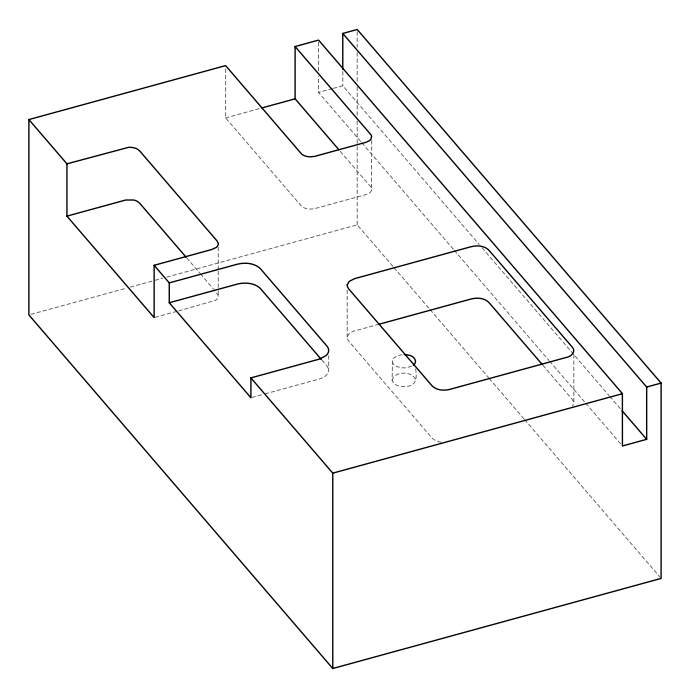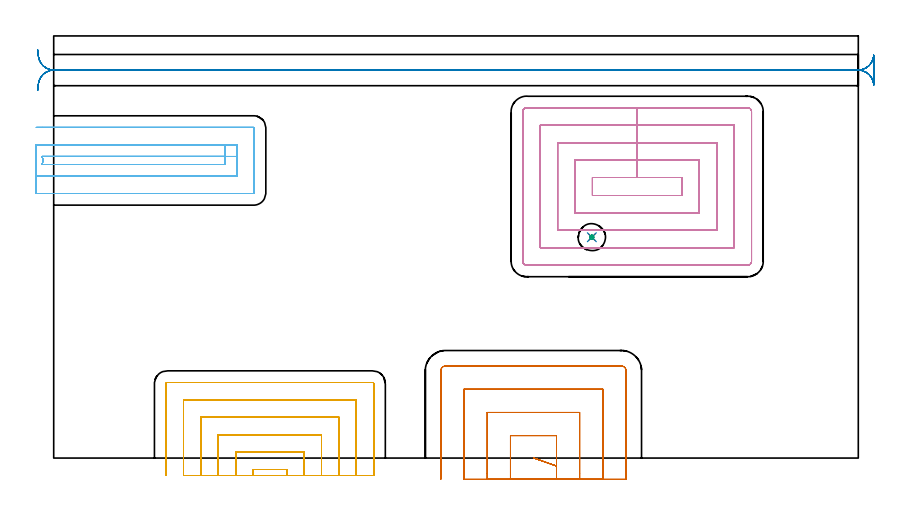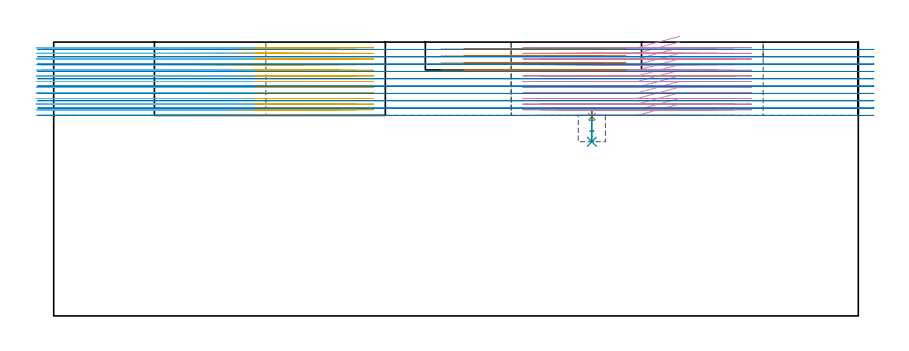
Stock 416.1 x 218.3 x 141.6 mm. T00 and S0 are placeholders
(PLAN: 8 operations, 4 tool changes, 116.1 min)
(1 SPOT_DRILL | STEP1POCKET | NXT0321_9005460120000 | 0.04 min | 4183 mm3)
(2 DRILL_BLIND_HOLE_INTO_CENTER | STEP1POCKET | NXT0301_128 | 0.07 min | 1500 mm3)
(3 MILL_ROUGH_BLIND_HOLE_CONTOUR | STEP1POCKET | UGT0201_129 | Spiral | 0.13 min | 1197 mm3)
(4 MILL_RECTANGULAR_POCKET | POCKET_RECTANGULAR_STRAIGHT | NXT0201_011 | Follow Part, ap 3, ae 75% | 35.3 min | 454044 mm3)
(5 MILL_SLOT | SLOT_PARTIAL_RECTANGULAR | NXT0201_011 | Follow Part, ap 3, ae 75% | 34.95 min | 203363 mm3)
(6 MILL_SLOT_1 | SLOT_PARTIAL_RECTANGULAR_1 | NXT0201_011 | Follow Part, ap 3, ae 75% | 19.67 min | 191579 mm3)
(7 MILL_SLOT_2 | SLOT_PARTIAL_RECTANGULAR_2 | NXT0201_012 | Follow Part, ap 4, ae 75% | 7.78 min | 88786 mm3)
(8 MILL_RECTANGULAR_SLOT | SLOT_RECTANGULAR | NXT0201_012 | Follow Part, ap 4, ae 75% | 18.18 min | 253855 mm3)
(TOOL NXT0321_9005460120000 | NC Spot Drill, 142deg, 12mm, Carbide, Uncoated | D12 PA142 FL30 Z2)
(TOOL NXT0301_128 | Carbide Drill 12mm [861.1-1200-036A1-GP GC34] | D12 PA150 FL37.4 Z2)
(TOOL UGT0201_129 | Carbide End Mill 11.9 | D11.9 FL15 Z4)
(TOOL NXT0201_011 | ENDMILL 12mm [2P460-1200-NA 1630] | D12 FL38 Z6)
(TOOL NXT0201_012 | ENDMILL 16mm [2P460-1600-NA 1630] | D16 FL38 Z6)
(OP 1 SPOT_DRILL)
G17 G21 G94 G90
T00 M6
G54
G17 G0 G90 X278.3 Y114.2 S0 M3
G43 Z151.6 H0
G94 G81 G98 Z103.097 F250. R106.7
G80
M5
M2
(OP 2 DRILL_BLIND_HOLE_INTO_CENTER)
G17 G21 G94 G90
T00 M6
G54
G17 G0 G90 X278.3 Y114.2 S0 M3
G43 Z151.6 H1
G94 G81 G98 Z90.1 F250. R105.7
G80
M5
M2
(OP 3 MILL_ROUGH_BLIND_HOLE_CONTOUR)
G17 G21 G94 G90
T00 M6
G54
G17 G0 G90 X278.3 Y114.2 S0 M3
G43 Z151.6 H0
Z101.167
G94 G3 X278.825 Y114.725 R0.525 F250.
X278.3 Y115.25 R0.525
X277.25 Y114.2 R1.05
X278.3 Y115.25 R-1.05
X277.775 Y114.725 R0.525
X278.3 Y114.2 R0.525
G0 Z95.633
G3 X278.825 Y114.725 R0.525
X278.3 Y115.25 R0.525
X277.25 Y114.2 R1.05
X278.3 Y115.25 R-1.05
X277.775 Y114.725 R0.525
X278.3 Y114.2 R0.525
G0 Z90.1
G3 X278.825 Y114.725 R0.525
X278.3 Y115.25 R0.525
X277.25 Y114.2 R1.05
X278.3 Y115.25 R-1.05
X277.775 Y114.725 R0.525
X278.3 Y114.2 R0.525
G0 Z151.6
M5
M2
(OP 4 MILL_RECTANGULAR_POCKET)
G17 G21 G94 G90
T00 M6
G54
G17 G0 G90 X323.826 Y145.1 S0 M3
G43 Z151.6 H1
Z144.6
G94 G1 X301.75 Z138.685 F250.
X278.6 F500.
Y135.8
X324.9
Y145.1
X301.75
Y154.1
X269.6
Y126.8
X333.9
Y154.1
X301.75
Y163.1
X260.6
Y117.8
X342.9
Y163.1
X301.75
Y172.1
X251.6
Y108.8
X351.9
Y172.1
X301.75
Y181.1
X244.5
G3 X242.6 Y179.2 R1.9
G1 Y101.7
G3 X244.5 Y99.8 R1.9
G1 X359.
G3 X360.9 Y101.7 R1.9
G1 Y179.2
G3 X359. Y181.1 R1.9
G1 X301.75
X300.75
G0 X323.826 Y145.1 Z141.685
G1 X301.75 Z135.769 F250.
X278.6 F500.
Y135.8
X324.9
Y145.1
X301.75
Y154.1
X269.6
Y126.8
X333.9
Y154.1
X301.75
Y163.1
X260.6
Y117.8
X342.9
Y163.1
X301.75
Y172.1
X251.6
Y108.8
X351.9
Y172.1
X301.75
Y181.1
X244.5
G3 X242.6 Y179.2 R1.9
G1 Y101.7
G3 X244.5 Y99.8 R1.9
G1 X359.
G3 X360.9 Y101.7 R1.9
G1 Y179.2
G3 X359. Y181.1 R1.9
G1 X301.75
X300.75
G0 X323.826 Y145.1 Z138.769
G1 X301.75 Z132.854 F250.
X278.6 F500.
Y135.8
X324.9
Y145.1
X301.75
Y154.1
X269.6
Y126.8
X333.9
Y154.1
X301.75
Y163.1
X260.6
Y117.8
X342.9
Y163.1
X301.75
Y172.1
X251.6
Y108.8
X351.9
Y172.1
X301.75
Y181.1
X244.5
G3 X242.6 Y179.2 R1.9
G1 Y101.7
G3 X244.5 Y99.8 R1.9
G1 X359.
G3 X360.9 Y101.7 R1.9
G1 Y179.2
G3 X359. Y181.1 R1.9
G1 X301.75
X300.75
G0 X323.826 Y145.1 Z135.854
G1 X301.75 Z129.938 F250.
X278.6 F500.
Y135.8
X324.9
Y145.1
X301.75
Y154.1
X269.6
Y126.8
X333.9
Y154.1
X301.75
Y163.1
X260.6
Y117.8
X342.9
Y163.1
X301.75
Y172.1
X251.6
Y108.8
X351.9
Y172.1
X301.75
Y181.1
X244.5
G3 X242.6 Y179.2 R1.9
G1 Y101.7
G3 X244.5 Y99.8 R1.9
G1 X359.
G3 X360.9 Y101.7 R1.9
G1 Y179.2
G3 X359. Y181.1 R1.9
G1 X301.75
X300.75
G0 X323.826 Y145.1 Z132.938
G1 X301.75 Z127.023 F250.
X278.6 F500.
Y135.8
X324.9
Y145.1
X301.75
Y154.1
X269.6
Y126.8
X333.9
Y154.1
X301.75
Y163.1
X260.6
Y117.8
X342.9
Y163.1
X301.75
Y172.1
X251.6
Y108.8
X351.9
Y172.1
X301.75
Y181.1
X244.5
G3 X242.6 Y179.2 R1.9
G1 Y101.7
G3 X244.5 Y99.8 R1.9
G1 X359.
G3 X360.9 Y101.7 R1.9
G1 Y179.2
G3 X359. Y181.1 R1.9
G1 X301.75
X300.75
G0 X323.826 Y145.1 Z130.023
G1 X301.75 Z124.108 F250.
X278.6 F500.
Y135.8
X324.9
Y145.1
X301.75
Y154.1
X269.6
Y126.8
X333.9
Y154.1
X301.75
Y163.1
X260.6
Y117.8
X342.9
Y163.1
X301.75
Y172.1
X251.6
Y108.8
X351.9
Y172.1
X301.75
Y181.1
X244.5
G3 X242.6 Y179.2 R1.9
G1 Y101.7
G3 X244.5 Y99.8 R1.9
G1 X359.
G3 X360.9 Y101.7 R1.9
G1 Y179.2
G3 X359. Y181.1 R1.9
G1 X301.75
X300.75
G0 X323.826 Y145.1 Z127.108
G1 X301.75 Z121.192 F250.
X278.6 F500.
Y135.8
X324.9
Y145.1
X301.75
Y154.1
X269.6
Y126.8
X333.9
Y154.1
X301.75
Y163.1
X260.6
Y117.8
X342.9
Y163.1
X301.75
Y172.1
X251.6
Y108.8
X351.9
Y172.1
X301.75
Y181.1
X244.5
G3 X242.6 Y179.2 R1.9
G1 Y101.7
G3 X244.5 Y99.8 R1.9
G1 X359.
G3 X360.9 Y101.7 R1.9
G1 Y179.2
G3 X359. Y181.1 R1.9
G1 X301.75
X300.75
G0 X323.826 Y145.1 Z124.192
G1 X301.75 Z118.277 F250.
X278.6 F500.
Y135.8
X324.9
Y145.1
X301.75
Y154.1
X269.6
Y126.8
X333.9
Y154.1
X301.75
Y163.1
X260.6
Y117.8
X342.9
Y163.1
X301.75
Y172.1
X251.6
Y108.8
X351.9
Y172.1
X301.75
Y181.1
X244.5
G3 X242.6 Y179.2 R1.9
G1 Y101.7
G3 X244.5 Y99.8 R1.9
G1 X359.
G3 X360.9 Y101.7 R1.9
G1 Y179.2
G3 X359. Y181.1 R1.9
G1 X301.75
X300.75
G0 X323.826 Y145.1 Z121.277
G1 X301.75 Z115.362 F250.
X278.6 F500.
Y135.8
X324.9
Y145.1
X301.75
Y154.1
X269.6
Y126.8
X333.9
Y154.1
X301.75
Y163.1
X260.6
Y117.8
X342.9
Y163.1
X301.75
Y172.1
X251.6
Y108.8
X351.9
Y172.1
X301.75
Y181.1
X244.5
G3 X242.6 Y179.2 R1.9
G1 Y101.7
G3 X244.5 Y99.8 R1.9
G1 X359.
G3 X360.9 Y101.7 R1.9
G1 Y179.2
G3 X359. Y181.1 R1.9
G1 X301.75
X300.75
G0 X323.826 Y145.1 Z118.362
G1 X301.75 Z112.446 F250.
X278.6 F500.
Y135.8
X324.9
Y145.1
X301.75
Y154.1
X269.6
Y126.8
X333.9
Y154.1
X301.75
Y163.1
X260.6
Y117.8
X342.9
Y163.1
X301.75
Y172.1
X251.6
Y108.8
X351.9
Y172.1
X301.75
Y181.1
X244.5
G3 X242.6 Y179.2 R1.9
G1 Y101.7
G3 X244.5 Y99.8 R1.9
G1 X359.
G3 X360.9 Y101.7 R1.9
G1 Y179.2
G3 X359. Y181.1 R1.9
G1 X301.75
X300.75
G0 X323.826 Y145.1 Z115.446
G1 X301.75 Z109.531 F250.
X278.6 F500.
Y135.8
X324.9
Y145.1
X301.75
Y154.1
X269.6
Y126.8
X333.9
Y154.1
X301.75
Y163.1
X260.6
Y117.8
X342.9
Y163.1
X301.75
Y172.1
X251.6
Y108.8
X351.9
Y172.1
X301.75
Y181.1
X244.5
G3 X242.6 Y179.2 R1.9
G1 Y101.7
G3 X244.5 Y99.8 R1.9
G1 X359.
G3 X360.9 Y101.7 R1.9
G1 Y179.2
G3 X359. Y181.1 R1.9
G1 X301.75
X300.75
G0 X323.826 Y145.1 Z112.531
G1 X301.75 Z106.615 F250.
X278.6 F500.
Y135.8
X324.9
Y145.1
X301.75
Y154.1
X269.6
Y126.8
X333.9
Y154.1
X301.75
Y163.1
X260.6
Y117.8
X342.9
Y163.1
X301.75
Y172.1
X251.6
Y108.8
X351.9
Y172.1
X301.75
Y181.1
X244.5
G3 X242.6 Y179.2 R1.9
G1 Y101.7
G3 X244.5 Y99.8 R1.9
G1 X359.
G3 X360.9 Y101.7 R1.9
G1 Y179.2
G3 X359. Y181.1 R1.9
G1 X301.75
X300.75
G0 X323.826 Y145.1 Z109.615
G1 X301.75 Z103.7 F250.
X278.6 F500.
Y135.8
X324.9
Y145.1
X301.75
Y154.1
X269.6
Y126.8
X333.9
Y154.1
X301.75
Y163.1
X260.6
Y117.8
X342.9
Y163.1
X301.75
Y172.1
X251.6
Y108.8
X351.9
Y172.1
X301.75
Y181.1
X244.5
G3 X242.6 Y179.2 R1.9
G1 Y101.7
G3 X244.5 Y99.8 R1.9
G1 X359.
G3 X360.9 Y101.7 R1.9
G1 Y179.2
G3 X359. Y181.1 R1.9
G1 X301.75
X300.75
G0 Z151.6
M5
M2
(OP 5 MILL_SLOT)
G17 G21 G94 G90
T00 M6
G54
G17 G0 G90 X120.5 Y-9. S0 M3
G43 Z151.6 H1
Z138.685
G94 G1 Y-6. F250.
Y-5.9 F500.
X103.1
Y-6.
Y-9. F250.
X129.5
Y-6.
Y3.1 F500.
X94.1
Y-6.
Y-9. F250.
X138.5
Y-6.
Y12.1 F500.
X85.1
Y-6.
Y-9. F250.
X147.5
Y-6.
Y21.1 F500.
X76.1
Y-6.
Y-9. F250.
X156.5
Y-6.
Y30.1 F500.
X67.1
Y-6.
Y-9. F250.
X165.5
Y-6.
Y38.5 F500.
G3 X164.9 Y39.1 R0.6
G1 X58.7
G3 X58.1 Y38.5 R0.6
G1 Y-6.
Y-9. F250.
G0 X120.5 Z135.769
G1 Y-6.
Y-5.9 F500.
X103.1
Y-6.
Y-9. F250.
X129.5
Y-6.
Y3.1 F500.
X94.1
Y-6.
Y-9. F250.
X138.5
Y-6.
Y12.1 F500.
X85.1
Y-6.
Y-9. F250.
X147.5
Y-6.
Y21.1 F500.
X76.1
Y-6.
Y-9. F250.
X156.5
Y-6.
Y30.1 F500.
X67.1
Y-6.
Y-9. F250.
X165.5
Y-6.
Y38.5 F500.
G3 X164.9 Y39.1 R0.6
G1 X58.7
G3 X58.1 Y38.5 R0.6
G1 Y-6.
Y-9. F250.
G0 X120.5 Z132.854
G1 Y-6.
Y-5.9 F500.
X103.1
Y-6.
Y-9. F250.
X129.5
Y-6.
Y3.1 F500.
X94.1
Y-6.
Y-9. F250.
X138.5
Y-6.
Y12.1 F500.
X85.1
Y-6.
Y-9. F250.
X147.5
Y-6.
Y21.1 F500.
X76.1
Y-6.
Y-9. F250.
X156.5
Y-6.
Y30.1 F500.
X67.1
Y-6.
Y-9. F250.
X165.5
Y-6.
Y38.5 F500.
G3 X164.9 Y39.1 R0.6
G1 X58.7
G3 X58.1 Y38.5 R0.6
G1 Y-6.
Y-9. F250.
G0 X120.5 Z129.938
G1 Y-6.
Y-5.9 F500.
X103.1
Y-6.
Y-9. F250.
X129.5
Y-6.
Y3.1 F500.
X94.1
Y-6.
Y-9. F250.
X138.5
Y-6.
Y12.1 F500.
X85.1
Y-6.
Y-9. F250.
X147.5
Y-6.
Y21.1 F500.
X76.1
Y-6.
Y-9. F250.
X156.5
Y-6.
Y30.1 F500.
X67.1
Y-6.
Y-9. F250.
X165.5
Y-6.
Y38.5 F500.
G3 X164.9 Y39.1 R0.6
G1 X58.7
G3 X58.1 Y38.5 R0.6
G1 Y-6.
Y-9. F250.
G0 X120.5 Z127.023
G1 Y-6.
Y-5.9 F500.
X103.1
Y-6.
Y-9. F250.
X129.5
Y-6.
Y3.1 F500.
X94.1
Y-6.
Y-9. F250.
X138.5
Y-6.
Y12.1 F500.
X85.1
Y-6.
Y-9. F250.
X147.5
Y-6.
Y21.1 F500.
X76.1
Y-6.
Y-9. F250.
X156.5
Y-6.
Y30.1 F500.
X67.1
Y-6.
Y-9. F250.
X165.5
Y-6.
Y38.5 F500.
G3 X164.9 Y39.1 R0.6
G1 X58.7
G3 X58.1 Y38.5 R0.6
G1 Y-6.
Y-9. F250.
G0 X120.5 Z124.108
G1 Y-6.
Y-5.9 F500.
X103.1
Y-6.
Y-9. F250.
X129.5
Y-6.
Y3.1 F500.
X94.1
Y-6.
Y-9. F250.
X138.5
Y-6.
Y12.1 F500.
X85.1
Y-6.
Y-9. F250.
X147.5
Y-6.
Y21.1 F500.
X76.1
Y-6.
Y-9. F250.
X156.5
Y-6.
Y30.1 F500.
X67.1
Y-6.
Y-9. F250.
X165.5
Y-6.
Y38.5 F500.
G3 X164.9 Y39.1 R0.6
G1 X58.7
G3 X58.1 Y38.5 R0.6
G1 Y-6.
Y-9. F250.
G0 X120.5 Z121.192
G1 Y-6.
Y-5.9 F500.
X103.1
Y-6.
Y-9. F250.
X129.5
Y-6.
Y3.1 F500.
X94.1
Y-6.
Y-9. F250.
X138.5
Y-6.
Y12.1 F500.
X85.1
Y-6.
Y-9. F250.
X147.5
Y-6.
Y21.1 F500.
X76.1
Y-6.
Y-9. F250.
X156.5
Y-6.
Y30.1 F500.
X67.1
Y-6.
Y-9. F250.
X165.5
Y-6.
Y38.5 F500.
G3 X164.9 Y39.1 R0.6
G1 X58.7
G3 X58.1 Y38.5 R0.6
G1 Y-6.
Y-9. F250.
G0 X120.5 Z118.277
G1 Y-6.
Y-5.9 F500.
X103.1
Y-6.
Y-9. F250.
X129.5
Y-6.
Y3.1 F500.
X94.1
Y-6.
Y-9. F250.
X138.5
Y-6.
Y12.1 F500.
X85.1
Y-6.
Y-9. F250.
X147.5
Y-6.
Y21.1 F500.
X76.1
Y-6.
Y-9. F250.
X156.5
Y-6.
Y30.1 F500.
X67.1
Y-6.
Y-9. F250.
X165.5
Y-6.
Y38.5 F500.
G3 X164.9 Y39.1 R0.6
G1 X58.7
G3 X58.1 Y38.5 R0.6
G1 Y-6.
Y-9. F250.
G0 X120.5 Z115.362
G1 Y-6.
Y-5.9 F500.
X103.1
Y-6.
Y-9. F250.
X129.5
Y-6.
Y3.1 F500.
X94.1
Y-6.
Y-9. F250.
X138.5
Y-6.
Y12.1 F500.
X85.1
Y-6.
Y-9. F250.
X147.5
Y-6.
Y21.1 F500.
X76.1
Y-6.
Y-9. F250.
X156.5
Y-6.
Y30.1 F500.
X67.1
Y-6.
Y-9. F250.
X165.5
Y-6.
Y38.5 F500.
G3 X164.9 Y39.1 R0.6
G1 X58.7
G3 X58.1 Y38.5 R0.6
G1 Y-6.
Y-9. F250.
G0 X120.5 Z112.446
G1 Y-6.
Y-5.9 F500.
X103.1
Y-6.
Y-9. F250.
X129.5
Y-6.
Y3.1 F500.
X94.1
Y-6.
Y-9. F250.
X138.5
Y-6.
Y12.1 F500.
X85.1
Y-6.
Y-9. F250.
X147.5
Y-6.
Y21.1 F500.
X76.1
Y-6.
Y-9. F250.
X156.5
Y-6.
Y30.1 F500.
X67.1
Y-6.
Y-9. F250.
X165.5
Y-6.
Y38.5 F500.
G3 X164.9 Y39.1 R0.6
G1 X58.7
G3 X58.1 Y38.5 R0.6
G1 Y-6.
Y-9. F250.
G0 X120.5 Z109.531
G1 Y-6.
Y-5.9 F500.
X103.1
Y-6.
Y-9. F250.
X129.5
Y-6.
Y3.1 F500.
X94.1
Y-6.
Y-9. F250.
X138.5
Y-6.
Y12.1 F500.
X85.1
Y-6.
Y-9. F250.
X147.5
Y-6.
Y21.1 F500.
X76.1
Y-6.
Y-9. F250.
X156.5
Y-6.
Y30.1 F500.
X67.1
Y-6.
Y-9. F250.
X165.5
Y-6.
Y38.5 F500.
G3 X164.9 Y39.1 R0.6
G1 X58.7
G3 X58.1 Y38.5 R0.6
G1 Y-6.
Y-9. F250.
G0 X120.5 Z106.615
G1 Y-6.
Y-5.9 F500.
X103.1
Y-6.
Y-9. F250.
X129.5
Y-6.
Y3.1 F500.
X94.1
Y-6.
Y-9. F250.
X138.5
Y-6.
Y12.1 F500.
X85.1
Y-6.
Y-9. F250.
X147.5
Y-6.
Y21.1 F500.
X76.1
Y-6.
Y-9. F250.
X156.5
Y-6.
Y30.1 F500.
X67.1
Y-6.
Y-9. F250.
X165.5
Y-6.
Y38.5 F500.
G3 X164.9 Y39.1 R0.6
G1 X58.7
G3 X58.1 Y38.5 R0.6
G1 Y-6.
Y-9. F250.
G0 X120.5 Z103.7
G1 Y-6.
Y-5.9 F500.
X103.1
Y-6.
Y-9. F250.
X129.5
Y-6.
Y3.1 F500.
X94.1
Y-6.
Y-9. F250.
X138.5
Y-6.
Y12.1 F500.
X85.1
Y-6.
Y-9. F250.
X147.5
Y-6.
Y21.1 F500.
X76.1
Y-6.
Y-9. F250.
X156.5
Y-6.
Y30.1 F500.
X67.1
Y-6.
Y-9. F250.
X165.5
Y-6.
Y38.5 F500.
G3 X164.9 Y39.1 R0.6
G1 X58.7
G3 X58.1 Y38.5 R0.6
G1 Y-6.
Y-9. F250.
G0 Z151.6
M5
M2
(OP 6 MILL_SLOT_1)
G17 G21 G94 G90
T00 M6
G54
G17 G0 G90 X-9. Y145.8 S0 M3
G43 Z151.6 H1
Z138.685
G94 G1 X-6. F250.
X94.7 F500.
Y156.
X88.7
Y151.8
X-6.
G3 X-6. Y156. R6.
G1 X88.7
X94.7
Y162.
X-6.
X-9. F250.
Y136.8
X-6.
X103.4 F500.
G3 X103.7 Y137.1 R0.3
G1 Y170.7
G3 X103.4 Y171. R0.3
G1 X-6.
X-9. F250.
G0 Y145.8 Z135.769
G1 X-6.
X94.7 F500.
Y162.
X88.7
Y156.
Y151.8
X-6.
G3 X-6. Y156. R6.
G1 X88.7
Y162.
X-6.
X-9. F250.
Y136.8
X-6.
X103.4 F500.
G3 X103.7 Y137.1 R0.3
G1 Y170.7
G3 X103.4 Y171. R0.3
G1 X-6.
X-9. F250.
G0 Y145.8 Z132.854
G1 X-6.
X94.7 F500.
Y162.
X88.7
Y156.
Y151.8
X-6.
G3 X-6. Y156. R6.
G1 X88.7
Y162.
X-6.
X-9. F250.
Y136.8
X-6.
X103.4 F500.
G3 X103.7 Y137.1 R0.3
G1 Y170.7
G3 X103.4 Y171. R0.3
G1 X-6.
X-9. F250.
G0 Y145.8 Z129.938
G1 X-6.
X94.7 F500.
Y162.
X88.7
Y156.
Y151.8
X-6.
G3 X-6. Y156. R6.
G1 X88.7
Y162.
X-6.
X-9. F250.
Y136.8
X-6.
X103.4 F500.
G3 X103.7 Y137.1 R0.3
G1 Y170.7
G3 X103.4 Y171. R0.3
G1 X-6.
X-9. F250.
G0 Y145.8 Z127.023
G1 X-6.
X94.7 F500.
Y162.
X88.7
Y156.
Y151.8
X-6.
G3 X-6. Y156. R6.
G1 X88.7
Y162.
X-6.
X-9. F250.
Y136.8
X-6.
X103.4 F500.
G3 X103.7 Y137.1 R0.3
G1 Y170.7
G3 X103.4 Y171. R0.3
G1 X-6.
X-9. F250.
G0 Y145.8 Z124.108
G1 X-6.
X94.7 F500.
Y162.
X88.7
Y156.
Y151.8
X-6.
G3 X-6. Y156. R6.
G1 X88.7
Y162.
X-6.
X-9. F250.
Y136.8
X-6.
X103.4 F500.
G3 X103.7 Y137.1 R0.3
G1 Y170.7
G3 X103.4 Y171. R0.3
G1 X-6.
X-9. F250.
G0 Y145.8 Z121.192
G1 X-6.
X94.7 F500.
Y162.
X88.7
Y156.
Y151.8
X-6.
G3 X-6. Y156. R6.
G1 X88.7
Y162.
X-6.
X-9. F250.
Y136.8
X-6.
X103.4 F500.
G3 X103.7 Y137.1 R0.3
G1 Y170.7
G3 X103.4 Y171. R0.3
G1 X-6.
X-9. F250.
G0 Y145.8 Z118.277
G1 X-6.
X94.7 F500.
Y162.
X88.7
Y156.
Y151.8
X-6.
G3 X-6. Y156. R6.
G1 X88.7
Y162.
X-6.
X-9. F250.
Y136.8
X-6.
X103.4 F500.
G3 X103.7 Y137.1 R0.3
G1 Y170.7
G3 X103.4 Y171. R0.3
G1 X-6.
X-9. F250.
G0 Y145.8 Z115.362
G1 X-6.
X94.7 F500.
Y162.
X88.7
Y156.
Y151.8
X-6.
G3 X-6. Y156. R6.
G1 X88.7
Y162.
X-6.
X-9. F250.
Y136.8
X-6.
X103.4 F500.
G3 X103.7 Y137.1 R0.3
G1 Y170.7
G3 X103.4 Y171. R0.3
G1 X-6.
X-9. F250.
G0 Y145.8 Z112.446
G1 X-6.
X94.7 F500.
Y162.
X88.7
Y156.
Y151.8
X-6.
G3 X-6. Y156. R6.
G1 X88.7
Y162.
X-6.
X-9. F250.
Y136.8
X-6.
X103.4 F500.
G3 X103.7 Y137.1 R0.3
G1 Y170.7
G3 X103.4 Y171. R0.3
G1 X-6.
X-9. F250.
G0 Y145.8 Z109.531
G1 X-6.
X94.7 F500.
Y162.
X88.7
Y156.
Y151.8
X-6.
G3 X-6. Y156. R6.
G1 X88.7
Y162.
X-6.
X-9. F250.
Y136.8
X-6.
X103.4 F500.
G3 X103.7 Y137.1 R0.3
G1 Y170.7
G3 X103.4 Y171. R0.3
G1 X-6.
X-9. F250.
G0 Y145.8 Z106.615
G1 X-6.
X94.7 F500.
Y162.
X88.7
Y156.
Y151.8
X-6.
G3 X-6. Y156. R6.
G1 X88.7
Y162.
X-6.
X-9. F250.
Y136.8
X-6.
X103.4 F500.
G3 X103.7 Y137.1 R0.3
G1 Y170.7
G3 X103.4 Y171. R0.3
G1 X-6.
X-9. F250.
G0 Y145.8 Z103.7
G1 X-6.
X94.7 F500.
Y162.
X88.7
Y156.
Y151.8
X-6.
G3 X-6. Y156. R6.
G1 X88.7
Y162.
X-6.
X-9. F250.
Y136.8
X-6.
X103.4 F500.
G3 X103.7 Y137.1 R0.3
G1 Y170.7
G3 X103.4 Y171. R0.3
G1 X-6.
X-9. F250.
G0 Z151.6
M5
M2
(OP 7 MILL_SLOT_2)
G17 G21 G94 G90
T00 M6
G54
G17 G0 G90 X260. Y-11. S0 M3
G43 Z151.6 H1
Z138.
G94 G1 Y-8. F250.
Y-4.112 F500.
X248.1 Y0.081
X260. Y-4.112
Y11.6
X236.2
Y-8.
Y-11. F250.
X272.
Y-8.
Y23.6 F500.
X224.2
Y-8.
Y-11. F250.
X284.
Y-8.
Y35.6 F500.
X212.2
Y-8.
Y-11. F250.
X296.
Y-8.
Y45.2 F500.
G3 X293.6 Y47.6 R2.4
G1 X202.6
G3 X200.2 Y45.2 R2.4
G1 Y-8.
Y-11. F250.
G0 X260. Z134.4
G1 Y-8.
Y-4.112 F500.
X248.1 Y0.081
X260. Y-4.112
Y11.6
X236.2
Y-8.
Y-11. F250.
X272.
Y-8.
Y23.6 F500.
X224.2
Y-8.
Y-11. F250.
X284.
Y-8.
Y35.6 F500.
X212.2
Y-8.
Y-11. F250.
X296.
Y-8.
Y45.2 F500.
G3 X293.6 Y47.6 R2.4
G1 X202.6
G3 X200.2 Y45.2 R2.4
G1 Y-8.
Y-11. F250.
G0 X260. Z130.8
G1 Y-8.
Y-4.112 F500.
X248.1 Y0.081
X260. Y-4.112
Y11.6
X236.2
Y-8.
Y-11. F250.
X272.
Y-8.
Y23.6 F500.
X224.2
Y-8.
Y-11. F250.
X284.
Y-8.
Y35.6 F500.
X212.2
Y-8.
Y-11. F250.
X296.
Y-8.
Y45.2 F500.
G3 X293.6 Y47.6 R2.4
G1 X202.6
G3 X200.2 Y45.2 R2.4
G1 Y-8.
Y-11. F250.
G0 X260. Z127.2
G1 Y-8.
Y-4.112 F500.
X248.1 Y0.081
X260. Y-4.112
Y11.6
X236.2
Y-8.
Y-11. F250.
X272.
Y-8.
Y23.6 F500.
X224.2
Y-8.
Y-11. F250.
X284.
Y-8.
Y35.6 F500.
X212.2
Y-8.
Y-11. F250.
X296.
Y-8.
Y45.2 F500.
G3 X293.6 Y47.6 R2.4
G1 X202.6
G3 X200.2 Y45.2 R2.4
G1 Y-8.
Y-11. F250.
G0 Z151.6
M5
M2
(OP 8 MILL_RECTANGULAR_SLOT)
G17 G21 G94 G90
T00 M6
G54
G17 G0 G90 X-8.23 Y190.303 S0 M3
G43 Z151.6 H1
Z137.81
G94 G1 X-7.97 Y193.292 F250.
G2 X0. Y200.6 R8. F500.
G1 X416.1
G2 X424.09 Y193. R8.
G1 X424.1
Y208.3
X424.09
G2 X416.1 Y200.7 R8.
G1 X0.
G2 X-7.97 Y208.008 R8.
G1 X-8.23 Y210.997 F250.
G0 Y190.303 Z134.02
G1 X-7.97 Y193.292
G2 X0. Y200.6 R8. F500.
G1 X416.1
G2 X424.09 Y193. R8.
G1 X424.1
Y208.3
X424.09
G2 X416.1 Y200.7 R8.
G1 X0.
G2 X-7.97 Y208.008 R8.
G1 X-8.23 Y210.997 F250.
G0 Y190.303 Z130.23
G1 X-7.97 Y193.292
G2 X0. Y200.6 R8. F500.
G1 X416.1
G2 X424.09 Y193. R8.
G1 X424.1
Y208.3
X424.09
G2 X416.1 Y200.7 R8.
G1 X0.
G2 X-7.97 Y208.008 R8.
G1 X-8.23 Y210.997 F250.
G0 Y190.303 Z126.44
G1 X-7.97 Y193.292
G2 X0. Y200.6 R8. F500.
G1 X416.1
G2 X424.09 Y193. R8.
G1 X424.1
Y208.3
X424.09
G2 X416.1 Y200.7 R8.
G1 X0.
G2 X-7.97 Y208.008 R8.
G1 X-8.23 Y210.997 F250.
G0 Y190.303 Z122.65
G1 X-7.97 Y193.292
G2 X0. Y200.6 R8. F500.
G1 X416.1
G2 X424.09 Y193. R8.
G1 X424.1
Y208.3
X424.09
G2 X416.1 Y200.7 R8.
G1 X0.
G2 X-7.97 Y208.008 R8.
G1 X-8.23 Y210.997 F250.
G0 Y190.303 Z118.86
G1 X-7.97 Y193.292
G2 X0. Y200.6 R8. F500.
G1 X416.1
G2 X424.09 Y193. R8.
G1 X424.1
Y208.3
X424.09
G2 X416.1 Y200.7 R8.
G1 X0.
G2 X-7.97 Y208.008 R8.
G1 X-8.23 Y210.997 F250.
G0 Y190.303 Z115.07
G1 X-7.97 Y193.292
G2 X0. Y200.6 R8. F500.
G1 X416.1
G2 X424.09 Y193. R8.
G1 X424.1
Y208.3
X424.09
G2 X416.1 Y200.7 R8.
G1 X0.
G2 X-7.97 Y208.008 R8.
G1 X-8.23 Y210.997 F250.
G0 Y190.303 Z111.28
G1 X-7.97 Y193.292
G2 X0. Y200.6 R8. F500.
G1 X416.1
G2 X424.09 Y193. R8.
G1 X424.1
Y208.3
X424.09
G2 X416.1 Y200.7 R8.
G1 X0.
G2 X-7.97 Y208.008 R8.
G1 X-8.23 Y210.997 F250.
G0 Y190.303 Z107.49
G1 X-7.97 Y193.292
G2 X0. Y200.6 R8. F500.
G1 X416.1
G2 X424.09 Y193. R8.
G1 X424.1
Y208.3
X424.09
G2 X416.1 Y200.7 R8.
G1 X0.
G2 X-7.97 Y208.008 R8.
G1 X-8.23 Y210.997 F250.
G0 Y190.303 Z103.7
G1 X-7.97 Y193.292
G2 X0. Y200.6 R8. F500.
G1 X416.1
G2 X424.09 Y193. R8.
G1 X424.1
Y208.3
X424.09
G2 X416.1 Y200.7 R8.
G1 X0.
G2 X-7.97 Y208.008 R8.
G1 X-8.23 Y210.997 F250.
G0 Z151.6
M5
M2
